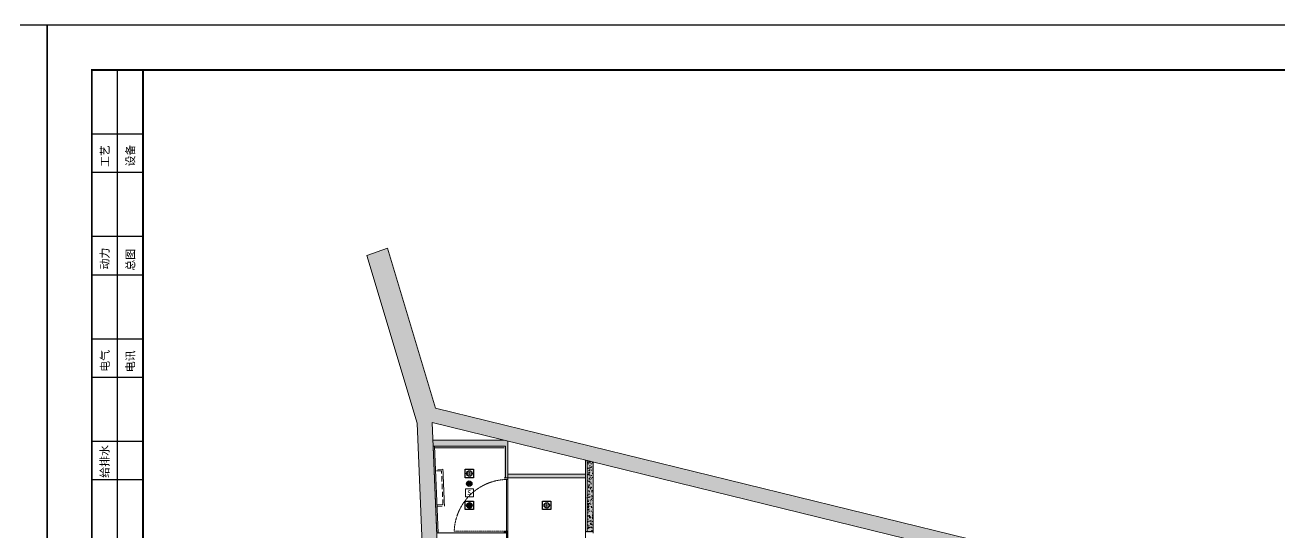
# Model space of a CAD drawing. Header units: millimetres. Extents: x 346472 to 732256, y -34068 to -15883.
# Drawn here: x 603364 to 620337, y -22753 to -15883 of the extents above; entities that cross this region are included whole.
import ezdxf

# ---------------------------------------------------------------- set-up
doc = ezdxf.new("R2010")
doc.units = ezdxf.units.MM
doc.header["$LTSCALE"] = 7
for name, pattern in [('022587.3-C-STRM$0$HIDDEN', [114.300229, 76.200152, -38.100076]), ('DASH', [0.35, 0.25, -0.1]), ('DASHED', [0.75, 0.5, -0.25])]:
    doc.linetypes.add(name, pattern=pattern)
doc.layers.get('0').update_dxf_attribs({"lineweight": 0})
for name, color, linetype in [('1建筑平面', 7, 'Continuous'), ('LD_light', 253, 'Continuous'), ('WALL', 7, 'Continuous'), ('walls', 7, 'Continuous'), ('图框', 9, 'Continuous'), ('消防', 5, 'Continuous')]:
    doc.layers.add(name, color=color, linetype=linetype)
for name, color, linetype, lineweight in [('EA7 furniture', 7, 'Continuous', 5), ('LIGHT BEAMS', 1, 'Continuous', 20), ('LIGHTING LAY OUT', 1, 'Continuous', 18), ('QUOTE', 251, 'Continuous', 5), ('文字', 6, 'Continuous', 5)]:
    doc.layers.add(name, color=color, linetype=linetype, lineweight=lineweight)
doc.styles.add('图签-仿宋', font='')
doc.styles.add('图签-黑体', font='')
doc.styles.get('图签-仿宋').set_extended_font_data('FangSong_GB2312')
doc.styles.get('图签-黑体').set_extended_font_data('SimHei')

# ---------------------------------------------------------------- blocks, each defined once
blk = doc.blocks.new('Single Rec_1')
at = {"layer": 'LD_light'}
h = blk.add_hatch(dxfattribs=at)
h.set_pattern_fill('DOTS', color=1, scale=10, style=0)
h.set_pattern_definition([(0, (-51.6286, 0), (0.3125, 0.625), [0, -0.625])])
h.paths.add_polyline_path([(10111.9, -501.5, 1), (10103.7, -501.5, 1)])
at = {"layer": 'LD_light', "color": 1}
blk.add_lwpolyline([(10101.5, -495.2), (10114.2, -495.2), (10114.2, -507.9), (10101.5, -507.9)], close=True, dxfattribs=at)
blk.add_circle((10107.8, -501.5), 4.11, dxfattribs=at)
blk = doc.blocks.new('A$C1A5804E3')
at = {"color": 5, "ltscale": 2}
blk.add_lwpolyline([(-699236, -432956), (-698936, -432956), (-698936, -432656), (-699236, -432656)], close=True, dxfattribs=at)
at = {"color": 5, "ltscale": 2, "style": '图签-仿宋'}
blk.add_text('s', height=232, dxfattribs=at).set_placement((-699174, -432889))

msp = doc.modelspace()

# ---------------------------------------------------------------- hatches: boundary and pattern name
at = {"layer": 'EA7 furniture', "lineweight": 5}
h = msp.add_hatch(color=8, dxfattribs=at)
h.dxf.hatch_style = 1
h.paths.add_polyline_path([(609893.9, -21512.6), (609843.9, -21500.3), (608878.7, -21500.3), (608882, -21580.3), (609863.9, -21580.3), (609863.9, -22010.3), (609893.9, -22010.3)])
h = msp.add_hatch(color=8, dxfattribs=at)
h.dxf.hatch_style = 1
h.paths.add_polyline_path([(609873.9, -22750.3), (609843.9, -22750.3), (608930.7, -22750.3), (608931.5, -22770.3), (609873.9, -22770.3)])
h.paths.add_polyline_path([(608902.9, -21580.3), (608882.9, -21580.3), (608930.7, -22750.3), (608950.7, -22750.3)])
h = msp.add_hatch(color=8, dxfattribs=at)
h.dxf.hatch_style = 1
h.paths.add_polyline_path([(609863.9, -21580.3), (609843.9, -21580.3), (609843.9, -22010.3), (609863.9, -22010.3)])
h = msp.add_hatch(color=8, dxfattribs=at)
h.dxf.hatch_style = 1
h.paths.add_polyline_path([(609893.9, -22010.3), (609843.9, -22010.3), (609843.9, -22030.3), (609893.9, -22030.3)])
h.paths.add_polyline_path([(609893.9, -23570.3), (609843.9, -23570.3), (609843.9, -23590.3), (609893.9, -23590.3)])
h = msp.add_hatch(color=8, dxfattribs=at)
h.dxf.hatch_style = 1
h.paths.add_polyline_path([(609843.9, -22730.3), (609843.9, -22750.3), (609893.9, -22750.3), (609893.9, -22730.3)])
h.paths.add_polyline_path([(609893.9, -22850.3), (609843.9, -22850.3), (609843.9, -22870.3), (609873.9, -22870.3), (609893.9, -22870.3)])
h = msp.add_hatch(color=8, dxfattribs=at)
h.dxf.hatch_style = 1
h.paths.add_polyline_path([(611046.2, -23456.3), (610966.2, -23456.3), (610946.2, -23456.3), (610946.2, -23476.3), (611046.2, -23476.3)])
h.paths.add_polyline_path([(611046.2, -22736.3), (610946.2, -22736.3), (610946.2, -22756.3), (611046.2, -22756.3)])
at = {"layer": 'QUOTE', "lineweight": 5}
h = msp.add_hatch(color=8, dxfattribs=at)
h.dxf.hatch_style = 1
h.paths.add_polyline_path([(609893.9, -22750.3), (609873.9, -22750.3), (609873.9, -22850.3), (609893.9, -22850.3)])
at = {"layer": 'WALL', "lineweight": 5}
h = msp.add_hatch(color=8, dxfattribs=at)
h.dxf.hatch_style = 1
h.paths.add_polyline_path([(609893.9, -22030.3), (609873.9, -22030.3), (609873.9, -22730.3), (609893.9, -22730.3)])
at = {"layer": 'walls', "lineweight": 5}
h = msp.add_hatch(color=8, dxfattribs=at)
h.dxf.hatch_style = 1
h.paths.add_polyline_path([(608265.1, -18898.8), (607987.6, -19000.9), (608669, -21270), (608959.8, -28264.2), (609159.5, -28255.6), (608868.8, -21261.7), (613996.2, -22516.6), (613996.2, -22310.7), (608916.3, -21067.4)])
h.paths.add_polyline_path([(613996.2, -22310.7), (613996.2, -22516.6), (620889, -24203.6), (620752, -24763.5), (620733.3, -24839.8), (620830.4, -24863.6), (620927.6, -24887.4), (621130.8, -24056.9)])
h.paths.add_polyline_path([(620683.9, -25883), (620720.7, -25732.4), (620526.5, -25684.9), (620442.1, -26029.7), (622831.6, -26614.5), (622300.2, -28785.8), (622507.7, -28785.8), (623077.7, -26474.1)])
h.paths.add_polyline_path([(622507.7, -28785.8), (622300.2, -28785.8), (622259.7, -28951.2), (622454.8, -29000.3)])
h.paths.add_polyline_path([(622260.4, -28951.4), (622238.1, -29039.5), (622214.6, -29135.7), (622213.5, -29140), (623617, -29488.6), (623667.5, -29305.4)])
h = msp.add_hatch(color=8, dxfattribs=at)
h.dxf.hatch_style = 1
h.paths.add_polyline_path([(610946.2, -21960.3), (609893.9, -21960.3), (609893.9, -22010.3), (609893.9, -22010.3), (610946.2, -22010.3)])
h.paths.add_polyline_path([(608902.9, -21580.3), (608903.7, -21600.3), (609843.9, -21600.3), (609843.9, -21580.3)])
h = msp.add_hatch(dxfattribs=at)
h.set_pattern_fill('AR-CONC', color=8, scale=0.5)
h.paths.add_polyline_path([(618098.5, -23520.6), (617917.3, -23476.3), (613996.2, -23476.3), (613996.2, -23576.3), (618098.5, -23576.3)])
h.paths.add_polyline_path([(613996.2, -23476.3), (610996.2, -23476.3), (610966.2, -23476.3), (610966.2, -23576.3), (613996.2, -23576.3)])
h.paths.add_polyline_path([(611046.2, -21794.6), (610966.2, -21770.1), (610966.2, -22736.3), (611046.2, -22736.3)])
h = msp.add_hatch(dxfattribs=at)
h.set_pattern_fill('AR-CONC', color=8, scale=0.5)
h.paths.add_polyline_path([(610966.2, -22736.3), (611046.2, -22736.3), (611046.2, -21794.6), (610966.2, -21775)])
at = {"layer": '消防', "ltscale": 2}
msp.add_hatch(color=5, dxfattribs=at).paths.add_polyline_path([(609393.3, -22087.2, 1), (609349.6, -22087.2, 1)])

# ---------------------------------------------------------------- linework, layer by layer
at = {"layer": '1建筑平面', "color": 8, "lineweight": 5}
for p, q in [((607987.6, -19000.9), (608669, -21270)), ((608265.1, -18898.8), (608916.3, -21067.4))]:
    msp.add_line(p, q, dxfattribs=at)
at = {"layer": 'EA7 furniture', "color": 8, "lineweight": 5}
for p, q in [((609893.9, -22010.3, -1), (609893.9, -21512.6, -1)), ((608882.9, -21580.3, -1), (608931.5, -22770.3, -1)), ((608902.9, -21579.5, -1), (608950.7, -22750.3, -1)), ((609863.9, -21580.3, -1), (609863.9, -22010.3, -1)), ((610966.2, -21770.1), (610966.2, -22736.3)), ((609843.9, -22730.3, -1), (609843.9, -22750.3, -1)), ((609873.9, -22750.3, -1), (609873.9, -22850.3, -1))]:
    msp.add_line(p, q, dxfattribs=at)
at = {"layer": 'EA7 furniture', "color": 8, "linetype": 'DASHED', "lineweight": 5, "ltscale": 20}
for p, q in [((609015.7, -21890.8, -1), (608915.7, -21894.9, -1)), ((608996.5, -21911.6, -1), (608916.6, -21914.9, -1)), ((609015.3, -22371.3, -1), (608996.5, -21911.6, -1)), ((608935.4, -22374.5, -1), (609015.3, -22371.3, -1)), ((608936.2, -22394.5, -1), (609036.1, -22390.4, -1))]:
    msp.add_line(p, q, dxfattribs=at)
at = {"layer": 'LIGHT BEAMS', "color": 8, "linetype": '022587.3-C-STRM$0$HIDDEN', "lineweight": 5, "ltscale": 0.01}
msp.add_line((609036.1, -22390.4, -1), (609015.7, -21890.8, -1), dxfattribs=at)
at = {"layer": 'QUOTE', "color": 8, "lineweight": 5}
msp.add_line((609893.9, -22750.3, -1), (609893.9, -22850.3, -1), dxfattribs=at)
at = {"layer": 'WALL', "color": 8, "lineweight": 5}
for p, q in [((608916.3, -21067.4), (621130.8, -24056.9)), ((608669, -21270), (608959.7, -28263.9)), ((608868.8, -21261.7), (620889, -24203.6)), ((608868.8, -21261.7), (609159.5, -28255.6))]:
    msp.add_line(p, q, dxfattribs=at)
at = {"layer": 'walls', "color": 8, "lineweight": 5}
for p, q in [((607987.6, -19000.9), (608265.1, -18898.8)), ((609843.9, -21500.3, -1), (608878.7, -21500.3, -1)), ((609863.9, -21580.3, -1), (608882.9, -21580.3, -1)), ((609843.9, -21600.3, -1), (608903.7, -21600.3, -1)), ((610946.2, -23576.3), (610946.2, -21770.1)), ((611046.2, -21794.6), (610946.2, -21770.1)), ((610946.2, -21770.1), (610946.2, -22736.3)), ((611046.2, -22736.3), (611046.2, -21794.6)), ((609893.9, -22010.3, -1), (609843.9, -22010.3, -1)), ((609843.9, -22030.3, -1), (609893.9, -22030.3, -1)), ((609893.9, -22030.3, -1), (609873.9, -22030.3, -1)), ((609873.9, -22030.3, -1), (609873.9, -22730.3, -1)), ((610946.2, -21960.3, 0), (609893.9, -21960.3, -1)), ((610946.2, -22010.3, 0), (609893.9, -22010.3, -1)), ((609893.9, -22030.3, -1), (609893.9, -22010.3, -1)), ((609893.9, -22730.3, -1), (609893.9, -22030.3, -1)), ((609843.9, -22730.3, -1), (609843.9, -22750.3, -1)), ((609893.9, -22730.3, -1), (609843.9, -22730.3, -1)), ((609843.9, -22730.3, -1), (609843.9, -22750.3, -1)), ((609873.9, -22730.3, -1), (609893.9, -22730.3, -1)), ((609893.9, -22750.3, -1), (609893.9, -22730.3, -1)), ((611046.2, -22736.3), (610946.2, -22736.3)), ((610946.2, -22736.3), (610946.2, -22756.3)), ((610946.2, -22736.3), (611046.2, -22736.3)), ((611046.2, -22756.3), (611046.2, -22736.3)), ((609893.9, -22750.3, -1), (608930.7, -22750.3, -1)), ((609843.9, -22750.3, -1), (609893.9, -22750.3, -1))]:
    msp.add_line(p, q, dxfattribs=at)
at = {"layer": 'walls', "color": 8, "linetype": 'DASH', "lineweight": 5}
msp.add_line((609868.9, -22730.3, -1), (609168.9, -22730.3, -1), dxfattribs=at)
msp.add_arc((609894.4, -22755.9, -1), 726, 92.01444, 177.98556, dxfattribs=at)
at = {"layer": '图框', "color": 251}
for p, q in [((604613.1, -23416.8), (604613.1, -16489.1)), ((604266.7, -17355.1), (604959.5, -17355.1)), ((604266.7, -17874.7), (604959.5, -17874.7)), ((604266.7, -18740.6), (604959.5, -18740.6)), ((604266.7, -19260.2), (604959.5, -19260.2)), ((604266.7, -20126.2), (604959.5, -20126.2)), ((604266.7, -20645.7), (604959.5, -20645.7)), ((604266.7, -21511.7), (604959.5, -21511.7)), ((604266.7, -22031.3), (604959.5, -22031.3))]:
    msp.add_line(p, q, dxfattribs=at)
for points in [[(577941.4, -34068.2), (603660.5, -34068.2), (603660.5, -15882.9), (577941.4, -15882.9)], [(603660.5, -34068.2), (629379.6, -34068.2), (629379.6, -15882.9), (603660.5, -15882.9)]]:
    msp.add_lwpolyline(points, close=True, dxfattribs=at)
at = {"layer": '图框', "color": 251, "const_width": 26}
for points in [[(604266.7, -24815.4), (604266.7, -16476.1)], [(604266.7, -16489.1), (604959.5, -16489.1)]]:
    msp.add_lwpolyline(points, dxfattribs=at)
msp.add_lwpolyline([(604959.5, -16489.1), (628773.5, -16489.1), (628773.5, -33462), (604959.5, -33462)], close=True, dxfattribs=at)
at = {"layer": '消防', "color": 5, "ltscale": 2}
for radius in [36.5, 21.9]:
    msp.add_circle((609371.4, -22087.2), radius, dxfattribs=at)

# ---------------------------------------------------------------- block references
at = {"layer": 'LIGHTING LAY OUT', "color": 8, "xscale": 9.055118110259047, "yscale": 9.055118110259047, "zscale": 9.055118110259047, "rotation": 270}
for p in [(613915.2, 69577.3, -1), (613915.2, 69147.3, -1), (614961.4, 69147.3, -1)]:
    msp.add_blockref('Single Rec_1', p, dxfattribs=at)
at = {"layer": '文字', "color": 6, "ltscale": 2, "xscale": 0.3645, "yscale": 0.3645, "zscale": 0.3645}
msp.add_blockref('A$C1A5804E3', (864192.1, 135547.7), dxfattribs=at)

# ---------------------------------------------------------------- texts
at = {"layer": '图框', "color": 251, "style": '图签-黑体'}
for s, p in [('工艺', (604499, -17801.9)), ('设备', (604843.1, -17796.3)), ('动力', (604495.4, -19189.6)), ('总图', (604843.1, -19205.6)), ('电气', (604499, -20573)), ('电讯', (604843.1, -20579.3)), ('给排水', (604495.3, -22007.6))]:
    msp.add_text(s, height=108.25, rotation=90, dxfattribs=at).set_placement(p)

doc.saveas('drawing.dxf')
